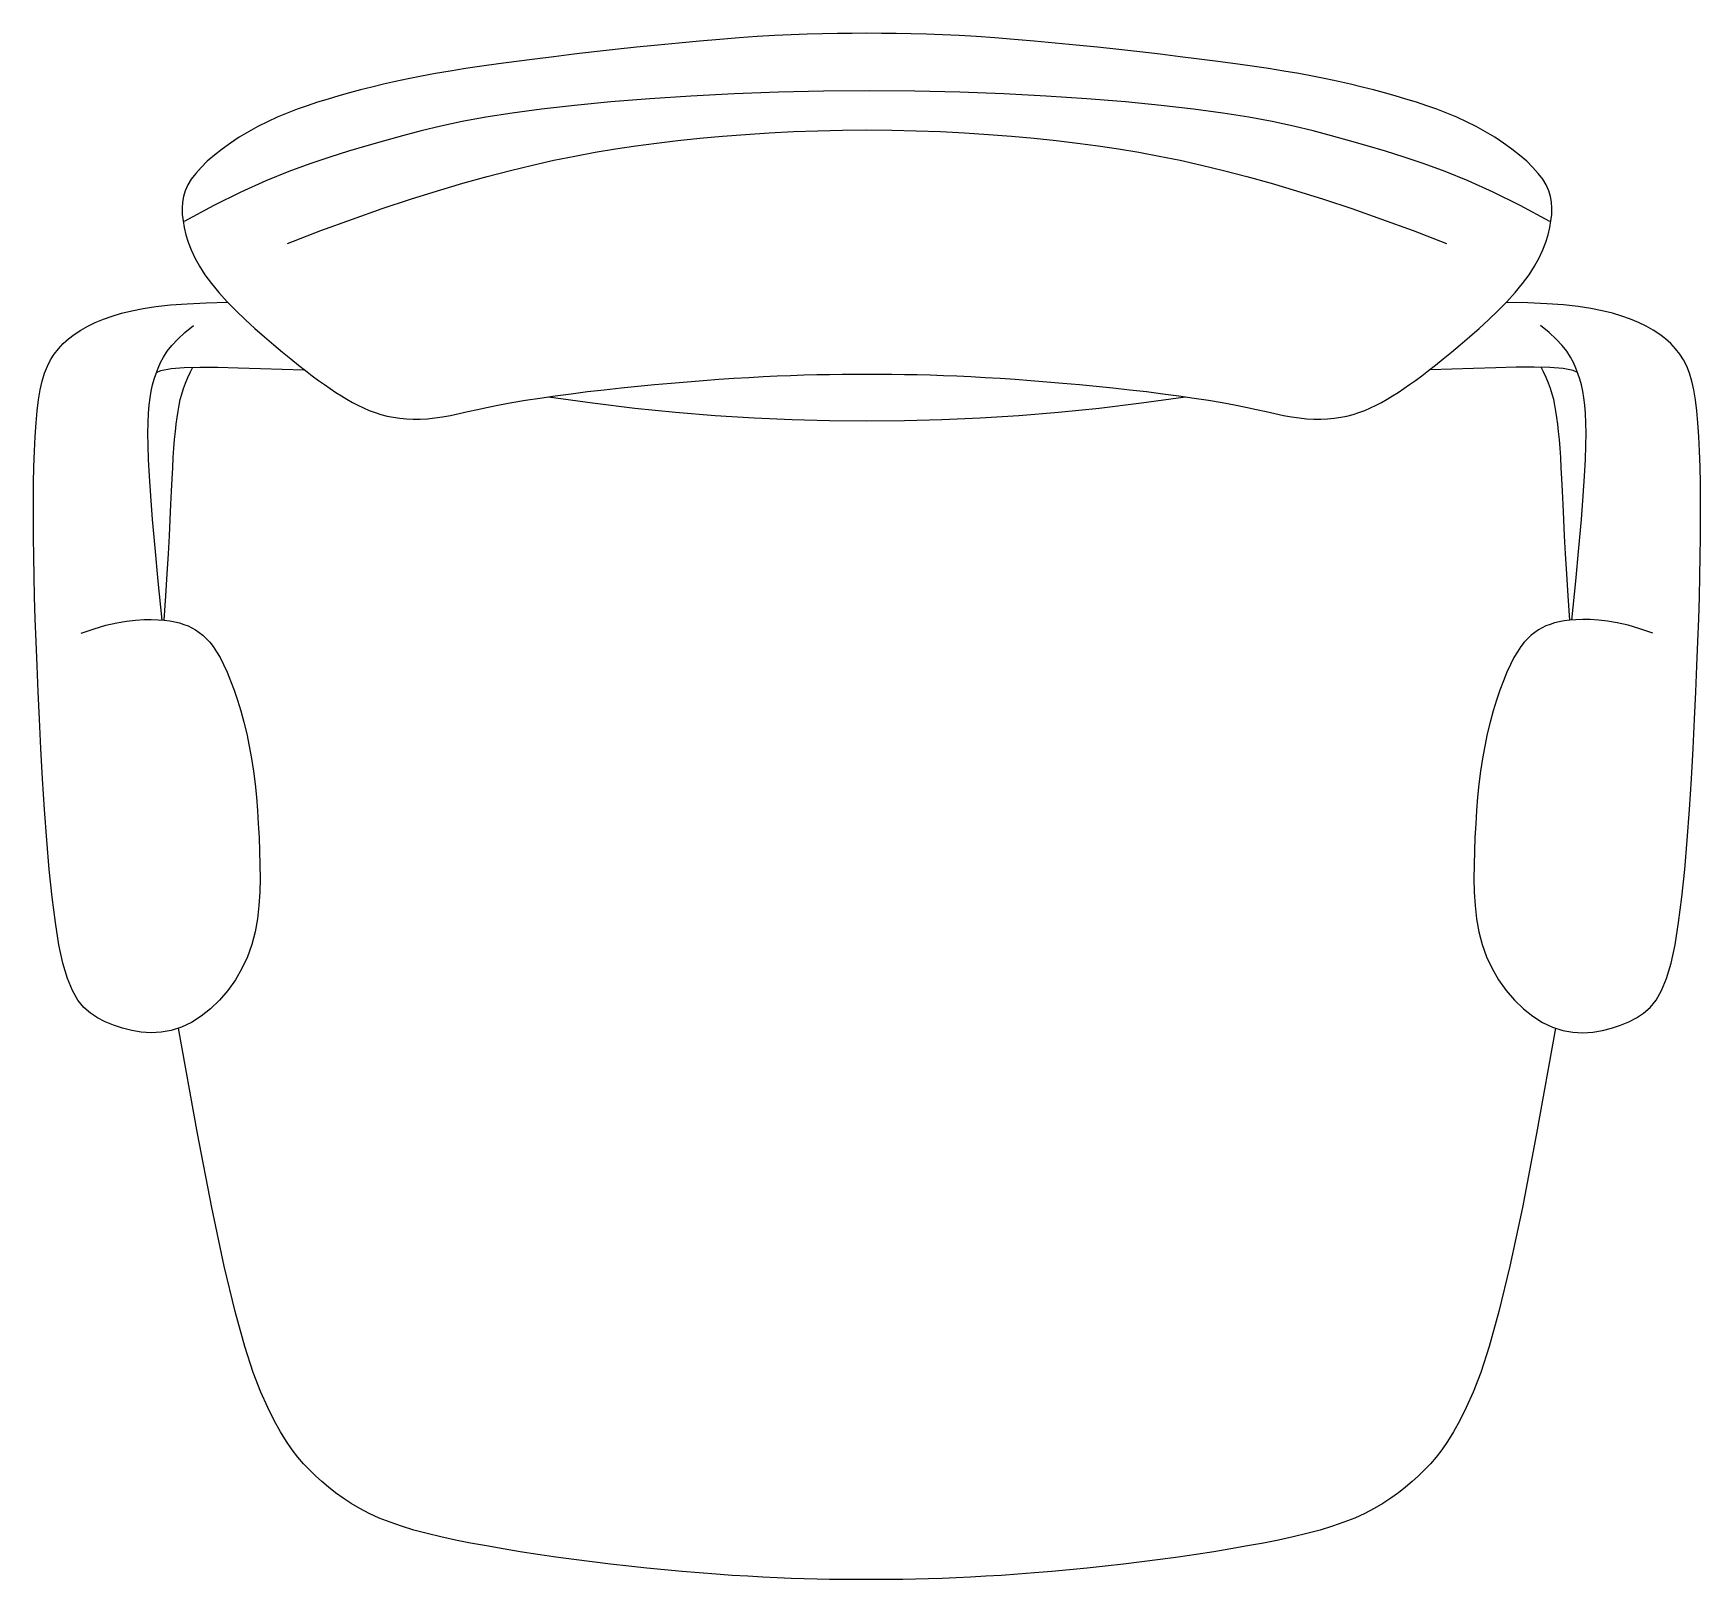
# Model space of a CAD drawing. Header units: metres. Extents: x -0.288 to 0.297, y 0 to 0.542.
import ezdxf

# ---------------------------------------------------------------- set-up
doc = ezdxf.new("R2010")
doc.units = ezdxf.units.M
doc.layers.add('ceco.net 65', color=7, linetype='Continuous')

msp = doc.modelspace()

# ---------------------------------------------------------------- linework, layer by layer
at = {"layer": 'ceco.net 65'}
msp.add_lwpolyline([(-0.18163, 0.41635), (-0.17968, 0.41511), (-0.17775, 0.41394), (-0.17582, 0.41284), (-0.17388, 0.41182), (-0.17192, 0.41088), (-0.16994, 0.41003), (-0.16791, 0.40927), (-0.16583, 0.40862), (-0.16369, 0.40806), (-0.16149, 0.40761), (-0.15923, 0.40727), (-0.1569, 0.40705), (-0.1545, 0.40694), (-0.15203, 0.40696), (-0.1495, 0.4071), (-0.14689, 0.40737), (-0.14421, 0.40778), (-0.14141, 0.40829), (-0.13846, 0.40891), (-0.13532, 0.4096), (-0.13193, 0.41035), (-0.12827, 0.41115), (-0.12428, 0.41196), (-0.11993, 0.41278), (-0.1152, 0.41359), (-0.11012, 0.41438), (-0.10475, 0.41515), (-0.09916, 0.4159), (-0.0934, 0.41661), (-0.08753, 0.4173), (-0.08162, 0.41794), (-0.07572, 0.41855), (-0.06987, 0.41912), (-0.06411, 0.41964), (-0.05845, 0.42011), (-0.05288, 0.42055), (-0.04743, 0.42094), (-0.0421, 0.4213), (-0.03691, 0.42161), (-0.03186, 0.42188), (-0.02696, 0.42211), (-0.0222, 0.4223), (-0.01756, 0.42245), (-0.01302, 0.42257), (-0.00855, 0.42266), (-0.00415, 0.42273), (0.00022, 0.42276), (0.00457, 0.42277), (0.00892, 0.42276), (0.01329, 0.42273), (0.01769, 0.42266), (0.02216, 0.42257), (0.0267, 0.42245), (0.03135, 0.4223), (0.03611, 0.42211), (0.041, 0.42188), (0.04605, 0.42161), (0.05124, 0.4213), (0.05657, 0.42094), (0.06202, 0.42055), (0.06759, 0.42011), (0.07326, 0.41964), (0.07902, 0.41912), (0.08486, 0.41855), (0.09076, 0.41794), (0.09668, 0.4173), (0.10254, 0.41661), (0.1083, 0.4159), (0.11389, 0.41515), (0.11926, 0.41438), (0.12434, 0.41359), (0.12907, 0.41278), (0.13342, 0.41196), (0.13741, 0.41115), (0.14107, 0.41035), (0.14446, 0.4096), (0.1476, 0.40891), (0.15056, 0.40829), (0.15335, 0.40778), (0.15603, 0.40737), (0.15864, 0.4071), (0.16117, 0.40696), (0.16364, 0.40694), (0.16604, 0.40705), (0.16837, 0.40727), (0.17064, 0.40761), (0.17284, 0.40806), (0.17497, 0.40862), (0.17705, 0.40927), (0.17908, 0.41003), (0.18106, 0.41088), (0.18302, 0.41182), (0.18496, 0.41284), (0.18689, 0.41394), (0.18882, 0.41511), (0.19077, 0.41635), (0.19274, 0.41766), (0.19477, 0.41906), (0.19687, 0.42056), (0.19908, 0.42219), (0.20141, 0.42398), (0.2039, 0.42593), (0.20658, 0.42808), (0.20946, 0.43044), (0.21255, 0.43303), (0.21581, 0.43581), (0.21914, 0.43876), (0.22248, 0.44182), (0.22576, 0.44496), (0.22889, 0.44815), (0.2318, 0.45133), (0.23441, 0.45449), (0.23667, 0.45757), (0.23858, 0.46057), (0.24018, 0.46348), (0.24149, 0.4663), (0.24254, 0.46902), (0.24334, 0.47163), (0.24394, 0.47414), (0.24436, 0.47652), (0.24461, 0.47879), (0.24468, 0.48096), (0.24455, 0.48305), (0.24418, 0.48508), (0.24356, 0.48709), (0.24266, 0.48909), (0.24146, 0.4911), (0.23992, 0.49315), (0.23804, 0.49526), (0.23584, 0.4974), (0.23336, 0.49955), (0.23064, 0.50169), (0.22772, 0.50379), (0.22463, 0.50582), (0.22141, 0.50776), (0.21811, 0.50958), (0.21475, 0.51127), (0.21134, 0.51283), (0.20787, 0.51428), (0.20436, 0.51562), (0.20079, 0.51689), (0.19718, 0.51808), (0.19351, 0.51922), (0.18979, 0.52031), (0.18602, 0.52137), (0.18217, 0.52241), (0.17822, 0.52342), (0.17413, 0.52441), (0.16988, 0.52537), (0.16544, 0.52631), (0.1608, 0.52723), (0.15591, 0.52814), (0.15075, 0.52902), (0.14533, 0.52989), (0.13965, 0.53074), (0.13371, 0.53159), (0.12751, 0.53242), (0.12105, 0.53325), (0.11434, 0.53408), (0.10739, 0.53491), (0.1002, 0.53575), (0.09284, 0.53657), (0.08538, 0.53737), (0.07791, 0.53814), (0.0705, 0.53887), (0.06323, 0.53954), (0.05617, 0.54014), (0.0494, 0.54067), (0.04297, 0.54111), (0.03687, 0.54146), (0.03105, 0.54174), (0.02545, 0.54195), (0.02004, 0.5421), (0.01478, 0.5422), (0.0096, 0.54225), (0.00448, 0.54227), (-0.00064, 0.54225), (-0.0058, 0.5422), (-0.01105, 0.5421), (-0.01644, 0.54195), (-0.02201, 0.54174), (-0.02782, 0.54146), (-0.0339, 0.54111), (-0.0403, 0.54067), (-0.04706, 0.54014), (-0.0541, 0.53954), (-0.06137, 0.53887), (-0.06877, 0.53814), (-0.07624, 0.53737), (-0.08369, 0.53657), (-0.09105, 0.53575), (-0.09825, 0.53491), (-0.1052, 0.53408), (-0.11191, 0.53325), (-0.11836, 0.53242), (-0.12457, 0.53159), (-0.13051, 0.53074), (-0.13619, 0.52989), (-0.14161, 0.52902), (-0.14676, 0.52814), (-0.15165, 0.52723), (-0.1563, 0.52631), (-0.16074, 0.52537), (-0.16499, 0.52441), (-0.16907, 0.52342), (-0.17303, 0.52241), (-0.17688, 0.52137), (-0.18065, 0.52031), (-0.18437, 0.51922), (-0.18804, 0.51808), (-0.19165, 0.51689), (-0.19522, 0.51562), (-0.19873, 0.51428), (-0.20219, 0.51283), (-0.20561, 0.51127), (-0.20897, 0.50958), (-0.21227, 0.50776), (-0.21549, 0.50582), (-0.21858, 0.50379), (-0.2215, 0.50169), (-0.22422, 0.49955), (-0.2267, 0.4974), (-0.2289, 0.49526), (-0.23078, 0.49315), (-0.23231, 0.4911), (-0.23352, 0.48909), (-0.23442, 0.48709), (-0.23504, 0.48508), (-0.23541, 0.48305), (-0.23554, 0.48096), (-0.23547, 0.47879), (-0.23522, 0.47652), (-0.2348, 0.47414), (-0.2342, 0.47163), (-0.23339, 0.46902), (-0.23235, 0.4663), (-0.23104, 0.46348), (-0.22944, 0.46057), (-0.22753, 0.45757), (-0.22527, 0.45449), (-0.22265, 0.45133), (-0.21974, 0.44815), (-0.21662, 0.44496), (-0.21334, 0.44182), (-0.21, 0.43876), (-0.20666, 0.43581), (-0.20341, 0.43303), (-0.20031, 0.43044), (-0.19744, 0.42808), (-0.19476, 0.42593), (-0.19227, 0.42398), (-0.18994, 0.42219), (-0.18773, 0.42056), (-0.18563, 0.41906), (-0.1836, 0.41766)], close=True, dxfattribs=at)
for points in [[(0.24398, 0.47625), (0.23355, 0.48185), (0.22404, 0.48655), (0.21533, 0.49049), (0.20732, 0.49377), (0.19989, 0.49652), (0.19292, 0.49886), (0.18632, 0.50091), (0.17995, 0.50279), (0.17371, 0.50461), (0.16743, 0.50637), (0.16093, 0.50808), (0.15404, 0.50973), (0.14658, 0.51132), (0.13839, 0.51284), (0.12928, 0.5143), (0.11908, 0.51569), (0.10768, 0.51699), (0.09516, 0.5182), (0.08169, 0.51929), (0.06742, 0.52024), (0.05249, 0.52101), (0.03707, 0.52159), (0.02131, 0.52196), (0.00535, 0.52209), (-0.01064, 0.52196), (-0.02649, 0.52159), (-0.04205, 0.52101), (-0.05715, 0.52024), (-0.07162, 0.51929), (-0.08528, 0.5182), (-0.09798, 0.51699), (-0.10955, 0.51569), (-0.11988, 0.5143), (-0.12908, 0.51284), (-0.13735, 0.51132), (-0.14485, 0.50973), (-0.15177, 0.50808), (-0.15828, 0.50637), (-0.16457, 0.50461), (-0.17081, 0.50279), (-0.17717, 0.50091), (-0.18378, 0.49886), (-0.19075, 0.49652), (-0.19818, 0.49377), (-0.20619, 0.49049), (-0.2149, 0.48655), (-0.22441, 0.48185), (-0.23484, 0.47625)], [(-0.19859, 0.46858), (-0.18691, 0.47307), (-0.17584, 0.47713), (-0.16537, 0.4808), (-0.15544, 0.48409), (-0.14602, 0.48704), (-0.13708, 0.48969), (-0.12856, 0.49205), (-0.12045, 0.49416), (-0.11268, 0.49605), (-0.10519, 0.49773), (-0.09791, 0.49923), (-0.09075, 0.50057), (-0.08363, 0.50177), (-0.07648, 0.50283), (-0.06922, 0.50379), (-0.06176, 0.50467), (-0.05406, 0.50547), (-0.04612, 0.50619), (-0.03798, 0.50683), (-0.02967, 0.50737), (-0.02123, 0.50781), (-0.01268, 0.50813), (-0.00407, 0.50833), (0.00457, 0.5084), (0.01322, 0.50833), (0.02183, 0.50813), (0.03037, 0.50781), (0.03881, 0.50737), (0.04712, 0.50683), (0.05526, 0.50619), (0.0632, 0.50547), (0.0709, 0.50467), (0.07836, 0.50379), (0.08562, 0.50283), (0.09277, 0.50177), (0.09989, 0.50057), (0.10705, 0.49923), (0.11434, 0.49773), (0.12182, 0.49605), (0.12959, 0.49416), (0.1377, 0.49205), (0.14622, 0.48969), (0.15516, 0.48704), (0.16458, 0.48409), (0.17451, 0.4808), (0.18499, 0.47713), (0.19605, 0.47307), (0.20773, 0.46858)], [(-0.2709, 0.33193), (-0.26639, 0.33349), (-0.26226, 0.33468), (-0.25847, 0.33555), (-0.255, 0.33615), (-0.25184, 0.33651), (-0.24897, 0.33668), (-0.24635, 0.3367), (-0.24397, 0.33661), (-0.24181, 0.33644), (-0.23985, 0.3362), (-0.23806, 0.33589), (-0.23641, 0.33549), (-0.23488, 0.33501), (-0.23346, 0.33445), (-0.23211, 0.33379), (-0.23081, 0.33304), (-0.22955, 0.33219), (-0.22831, 0.33121), (-0.22708, 0.33007), (-0.22587, 0.32874), (-0.22466, 0.3272), (-0.22345, 0.3254), (-0.22224, 0.32333), (-0.22101, 0.32096), (-0.21976, 0.31825), (-0.21852, 0.31524), (-0.21729, 0.31195), (-0.21609, 0.30841), (-0.21494, 0.30465), (-0.21386, 0.3007), (-0.21287, 0.29658), (-0.21198, 0.29233), (-0.21121, 0.28797), (-0.21054, 0.28352), (-0.20998, 0.27899), (-0.20951, 0.27438), (-0.20913, 0.26972), (-0.20882, 0.26501), (-0.20857, 0.26025), (-0.20839, 0.25547), (-0.20826, 0.25068), (-0.20822, 0.24589), (-0.20833, 0.24113), (-0.20862, 0.23642), (-0.20915, 0.23177), (-0.20997, 0.22722), (-0.21111, 0.22277), (-0.21263, 0.21846), (-0.21456, 0.2143), (-0.21686, 0.21034), (-0.21949, 0.20664), (-0.2224, 0.20324), (-0.22553, 0.2002), (-0.22884, 0.19757), (-0.23227, 0.19539), (-0.23579, 0.19372), (-0.23934, 0.1926), (-0.24289, 0.19198), (-0.2464, 0.1918), (-0.24986, 0.19201), (-0.25322, 0.19256), (-0.25646, 0.19339), (-0.25955, 0.19443), (-0.26246, 0.19564), (-0.26516, 0.197), (-0.26765, 0.19862), (-0.26994, 0.20066), (-0.27205, 0.20327), (-0.27397, 0.20662), (-0.27572, 0.21086), (-0.2773, 0.21614), (-0.27871, 0.22263), (-0.27998, 0.2304), (-0.28111, 0.23928), (-0.28211, 0.24902), (-0.28298, 0.25936), (-0.28376, 0.27006), (-0.28443, 0.28085), (-0.28503, 0.29149), (-0.28554, 0.30174), (-0.286, 0.31138), (-0.2864, 0.32043), (-0.28673, 0.32894), (-0.28702, 0.33698), (-0.28725, 0.3446), (-0.28743, 0.35187), (-0.28756, 0.35884), (-0.28765, 0.36557), (-0.28769, 0.37211), (-0.28768, 0.37843), (-0.28762, 0.38451), (-0.2875, 0.3903), (-0.28732, 0.39578), (-0.28707, 0.4009), (-0.28675, 0.40562), (-0.28634, 0.40993), (-0.28585, 0.41379), (-0.28527, 0.41723), (-0.28457, 0.4203), (-0.28375, 0.42304), (-0.28278, 0.42551), (-0.28167, 0.42774), (-0.28038, 0.42977), (-0.27891, 0.43166), (-0.27725, 0.43344), (-0.27539, 0.43512), (-0.27333, 0.43669), (-0.27107, 0.43817), (-0.26861, 0.43955), (-0.26596, 0.44083), (-0.2631, 0.44202), (-0.26005, 0.4431), (-0.25678, 0.4441), (-0.2532, 0.44499), (-0.24922, 0.44578), (-0.24472, 0.44646), (-0.23961, 0.44702), (-0.23378, 0.44746), (-0.22713, 0.44778), (-0.21955, 0.44797)], [(0.28004, 0.33193), (0.27554, 0.33349), (0.2714, 0.33468), (0.26761, 0.33555), (0.26414, 0.33615), (0.26098, 0.33651), (0.25811, 0.33668), (0.25549, 0.3367), (0.25312, 0.33661), (0.25096, 0.33644), (0.24899, 0.3362), (0.2472, 0.33589), (0.24555, 0.33549), (0.24403, 0.33501), (0.2426, 0.33445), (0.24125, 0.33379), (0.23996, 0.33304), (0.23869, 0.33219), (0.23745, 0.33121), (0.23623, 0.33007), (0.23501, 0.32874), (0.2338, 0.3272), (0.23259, 0.3254), (0.23138, 0.32333), (0.23015, 0.32096), (0.2289, 0.31825), (0.22766, 0.31524), (0.22643, 0.31195), (0.22523, 0.30841), (0.22408, 0.30465), (0.22301, 0.3007), (0.22201, 0.29658), (0.22112, 0.29233), (0.22035, 0.28797), (0.21968, 0.28352), (0.21912, 0.27899), (0.21865, 0.27438), (0.21827, 0.26972), (0.21796, 0.26501), (0.21772, 0.26025), (0.21753, 0.25547), (0.2174, 0.25068), (0.21736, 0.24589), (0.21747, 0.24113), (0.21776, 0.23642), (0.21829, 0.23177), (0.21911, 0.22722), (0.22025, 0.22277), (0.22177, 0.21846), (0.2237, 0.2143), (0.226, 0.21034), (0.22863, 0.20664), (0.23154, 0.20324), (0.23467, 0.2002), (0.23798, 0.19757), (0.24142, 0.19539), (0.24493, 0.19372), (0.24848, 0.1926), (0.25203, 0.19198), (0.25555, 0.1918), (0.259, 0.19201), (0.26237, 0.19256), (0.26561, 0.19339), (0.2687, 0.19443), (0.2716, 0.19564), (0.2743, 0.197), (0.27679, 0.19862), (0.27909, 0.20066), (0.28119, 0.20327), (0.28311, 0.20662), (0.28486, 0.21086), (0.28644, 0.21614), (0.28786, 0.22263), (0.28912, 0.2304), (0.29025, 0.23928), (0.29125, 0.24902), (0.29213, 0.25936), (0.2929, 0.27006), (0.29357, 0.28085), (0.29417, 0.29149), (0.29469, 0.30174), (0.29514, 0.31138), (0.29554, 0.32043), (0.29588, 0.32894), (0.29616, 0.33698), (0.29639, 0.3446), (0.29657, 0.35187), (0.2967, 0.35884), (0.29679, 0.36557), (0.29683, 0.37211), (0.29683, 0.37843), (0.29676, 0.38451), (0.29665, 0.3903), (0.29646, 0.39578), (0.29621, 0.4009), (0.29589, 0.40562), (0.29548, 0.40993), (0.295, 0.41379), (0.29441, 0.41723), (0.29371, 0.4203), (0.29289, 0.42304), (0.29193, 0.42551), (0.29081, 0.42774), (0.28952, 0.42977), (0.28805, 0.43166), (0.28639, 0.43344), (0.28453, 0.43512), (0.28247, 0.43669), (0.28021, 0.43817), (0.27775, 0.43955), (0.2751, 0.44083), (0.27225, 0.44202), (0.26919, 0.4431), (0.26592, 0.4441), (0.26234, 0.44499), (0.25836, 0.44578), (0.25386, 0.44645), (0.24874, 0.447), (0.2429, 0.44743), (0.23623, 0.44772), (0.22863, 0.44788)], [(-0.24248, 0.33649), (-0.24388, 0.35018), (-0.24501, 0.36185), (-0.24589, 0.37173), (-0.24655, 0.38004), (-0.24702, 0.38699), (-0.24731, 0.3928), (-0.24747, 0.3977), (-0.24751, 0.40191), (-0.24745, 0.40562), (-0.2473, 0.4089), (-0.24707, 0.41182), (-0.24675, 0.41444), (-0.24635, 0.41681), (-0.24587, 0.41898), (-0.24531, 0.42101), (-0.24468, 0.42296), (-0.24397, 0.42489), (-0.24311, 0.42681), (-0.24206, 0.42876), (-0.24075, 0.43075), (-0.2391, 0.43283), (-0.23706, 0.43501), (-0.23456, 0.43731), (-0.23153, 0.43976)], [(0.25163, 0.33649), (0.25302, 0.35018), (0.25415, 0.36185), (0.25503, 0.37173), (0.25569, 0.38004), (0.25616, 0.38699), (0.25646, 0.3928), (0.25661, 0.3977), (0.25665, 0.40191), (0.25659, 0.40562), (0.25644, 0.4089), (0.25621, 0.41182), (0.25589, 0.41444), (0.25549, 0.41681), (0.25501, 0.41898), (0.25445, 0.42101), (0.25382, 0.42296), (0.25311, 0.42489), (0.25226, 0.42681), (0.2512, 0.42876), (0.24989, 0.43075), (0.24824, 0.43283), (0.2462, 0.43501), (0.2437, 0.43731), (0.24068, 0.43976)], [(-0.24455, 0.42332), (-0.24301, 0.42397), (-0.23943, 0.42467), (-0.23486, 0.42506), (-0.22936, 0.4252), (-0.22302, 0.42515), (-0.21591, 0.42497), (-0.2081, 0.42473), (-0.19283, 0.42426)], [(-0.24181, 0.33644), (-0.24122, 0.34499), (-0.24073, 0.35274), (-0.24032, 0.35975), (-0.23999, 0.36609), (-0.23971, 0.37183), (-0.23947, 0.37701), (-0.23926, 0.38172), (-0.23905, 0.386), (-0.23884, 0.38993), (-0.23862, 0.39352), (-0.23839, 0.39682), (-0.23815, 0.39984), (-0.23788, 0.40261), (-0.2376, 0.40518), (-0.23729, 0.40755), (-0.23696, 0.40976), (-0.23659, 0.41185), (-0.23617, 0.41384), (-0.23568, 0.41576), (-0.2351, 0.41766), (-0.2344, 0.41957), (-0.23358, 0.42152), (-0.2326, 0.42355), (-0.23174, 0.42514)], [(0.25369, 0.42332), (0.25215, 0.42397), (0.24858, 0.42467), (0.244, 0.42506), (0.23851, 0.4252), (0.23216, 0.42515), (0.22505, 0.42497), (0.21724, 0.42473), (0.20197, 0.42426)], [(0.25096, 0.33644), (0.25036, 0.34499), (0.24987, 0.35274), (0.24947, 0.35975), (0.24913, 0.36609), (0.24885, 0.37183), (0.24861, 0.37701), (0.2484, 0.38172), (0.24819, 0.386), (0.24798, 0.38993), (0.24777, 0.39352), (0.24754, 0.39682), (0.24729, 0.39984), (0.24703, 0.40261), (0.24674, 0.40518), (0.24643, 0.40755), (0.2461, 0.40976), (0.24573, 0.41185), (0.24531, 0.41384), (0.24482, 0.41576), (0.24424, 0.41766), (0.24354, 0.41957), (0.24272, 0.42152), (0.24174, 0.42355), (0.24089, 0.42514)], [(-0.10707, 0.41481), (-0.09168, 0.41265), (-0.07687, 0.41085), (-0.06255, 0.40939), (-0.04863, 0.40825), (-0.03504, 0.4074), (-0.0217, 0.40682), (-0.00853, 0.40649), (0.00457, 0.40639), (0.01767, 0.40649), (0.03084, 0.40682), (0.04419, 0.4074), (0.05777, 0.40825), (0.07169, 0.40939), (0.08601, 0.41085), (0.10082, 0.41265), (0.11621, 0.41481)], [(0.24596, 0.1934), (0.23934, 0.15646), (0.23432, 0.13054), (0.22993, 0.10998), (0.22609, 0.09399), (0.22273, 0.0818), (0.21976, 0.07264), (0.2171, 0.06575), (0.21466, 0.06035), (0.21238, 0.05578), (0.21021, 0.05184), (0.20813, 0.04845), (0.2061, 0.04551), (0.2041, 0.04292), (0.20209, 0.04062), (0.20004, 0.03849), (0.19792, 0.03646), (0.1957, 0.03444), (0.19337, 0.03245), (0.19089, 0.03048), (0.18825, 0.02856), (0.18542, 0.0267), (0.18238, 0.02491), (0.17911, 0.0232), (0.17558, 0.0216), (0.17179, 0.0201), (0.16772, 0.0187), (0.16339, 0.0174), (0.1588, 0.01617), (0.15396, 0.01501), (0.14886, 0.0139), (0.14353, 0.01284), (0.13795, 0.0118), (0.13215, 0.01079), (0.12615, 0.0098), (0.11999, 0.00884), (0.11371, 0.00792), (0.10734, 0.00703), (0.10093, 0.00619), (0.0945, 0.00541), (0.0881, 0.00467), (0.08177, 0.004), (0.07551, 0.00339), (0.06936, 0.00283), (0.06334, 0.00233), (0.05746, 0.00189), (0.05174, 0.0015), (0.04622, 0.00116), (0.0409, 0.00087), (0.0358, 0.00063), (0.0309, 0.00044), (0.02617, 0.00029), (0.02159, 0.00017), (0.01714, 0.00009), (0.01278, 0.00003), (0.00848, 0), (0.00423, -0.00001), (0, 0), (-0.00425, 0.00003), (-0.00855, 0.00009), (-0.01293, 0.00017), (-0.01743, 0.00029), (-0.02207, 0.00044), (-0.02689, 0.00063), (-0.03192, 0.00087), (-0.03719, 0.00116), (-0.04267, 0.0015), (-0.04836, 0.00189), (-0.05422, 0.00233), (-0.06023, 0.00283), (-0.06637, 0.00339), (-0.07262, 0.004), (-0.07896, 0.00467), (-0.08536, 0.00541), (-0.09179, 0.00619), (-0.0982, 0.00703), (-0.10457, 0.00792), (-0.11085, 0.00884), (-0.11701, 0.0098), (-0.12301, 0.01079), (-0.12881, 0.0118), (-0.13438, 0.01284), (-0.13972, 0.0139), (-0.14482, 0.01501), (-0.14966, 0.01617), (-0.15425, 0.0174), (-0.15858, 0.0187), (-0.16265, 0.0201), (-0.16644, 0.0216), (-0.16997, 0.0232), (-0.17324, 0.02491), (-0.17628, 0.0267), (-0.17911, 0.02856), (-0.18175, 0.03048), (-0.18423, 0.03245), (-0.18656, 0.03444), (-0.18878, 0.03646), (-0.19089, 0.03849), (-0.19294, 0.04062), (-0.19496, 0.04292), (-0.19696, 0.04551), (-0.19899, 0.04845), (-0.20107, 0.05184), (-0.20324, 0.05578), (-0.20552, 0.06035), (-0.20796, 0.06575), (-0.21062, 0.07264), (-0.21359, 0.0818), (-0.21695, 0.09399), (-0.22079, 0.10998), (-0.22517, 0.13054), (-0.2302, 0.15646), (-0.23682, 0.1934)]]:
    msp.add_lwpolyline(points, dxfattribs=at)

doc.saveas('drawing.dxf')
